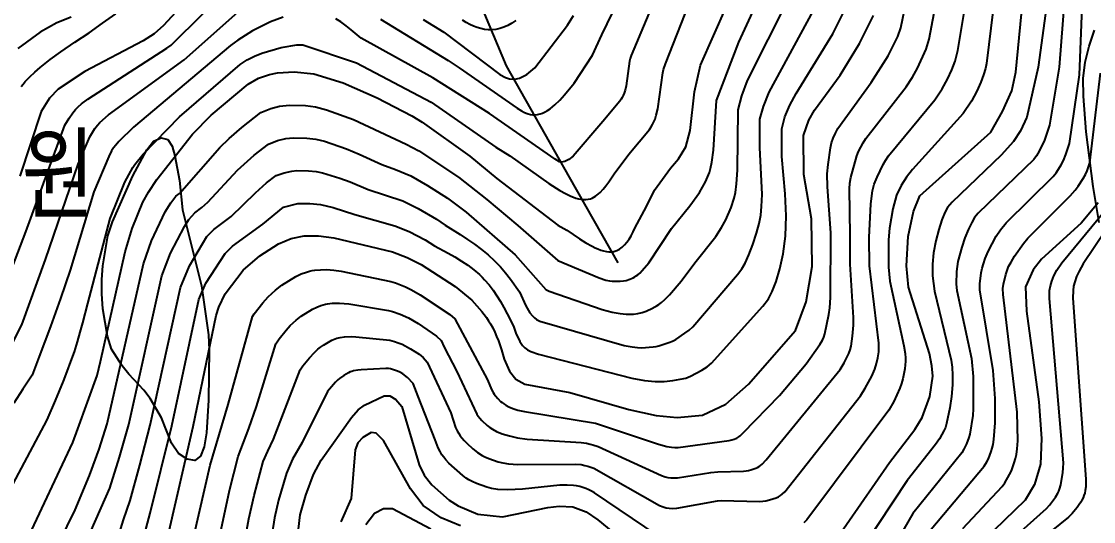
# Model space of a CAD drawing. Extents: x 197794 to 200030, y 561152 to 563931.
# Drawn here: x 198568.5 to 198874.4, y 562691.6 to 562834.2 of the extents above; entities that cross this region are included whole.
import ezdxf

# ---------------------------------------------------------------- set-up
doc = ezdxf.new("R2010")
doc.units = 0
for name, color, linetype in [('E0022112', 5, 'CONTINUOUS'), ('F0017111', 30, 'CONTINUOUS'), ('F0017114', 7, 'CONTINUOUS'), ('G0037213', 32, 'CONTINUOUS'), ('H0049233', 3, 'CONTINUOUS')]:
    doc.layers.add(name, color=color, linetype=linetype)
doc.styles.add('NGSW', font='romans.shx', dxfattribs={"bigfont": 'ngsw.shx'})

msp = doc.modelspace()

# ---------------------------------------------------------------- linework, layer by layer
at = {"layer": 'E0022112'}
msp.add_lwpolyline([(198738.739, 562765.375), (198724.838, 562789.782), (198706.876, 562821.545), (198698.224, 562842.276), (198682.438, 562873.016), (198677.04, 562889.386), (198676.699, 562893.823), (198676.28, 562901.733), (198675.927, 562906.396), (198675.432, 562909.232), (198674.442, 562912.119), (198664.458, 562930.265), (198656.232, 562952.007), (198652.703, 562960.624), (198650.744, 562964.12), (198640.225, 562976.18), (198638.921, 562979.797), (198638.208, 562983.298), (198638.627, 562991.06), (198639.635, 562996.89), (198640.478, 563001.021)], dxfattribs=at)
at = {"layer": 'F0017111'}
for points, elevation in [([(198565.252, 562700.695), (198575.84, 562720.57), (198578.196, 562726.086), (198580.474, 562731.627), (198581.559, 562734.415), (198582.595, 562737.219), (198583.573, 562740.042), (198584.482, 562742.888), (198585.271, 562745.591), (198586.008, 562748.312), (198587.396, 562753.782), (198593.763, 562778.085), (198597.96, 562788.419), (198600.232, 562792.557), (198600.801, 562793.407), (198603.234, 562796.349), (198613.523, 562807.085), (198630.853, 562821.931), (198631.977, 562822.724), (198632.866, 562823.272), (198634.94, 562824.34), (198637.026, 562825.234), (198642.558, 562826.861), (198647.042, 562827.531), (198648.727, 562827.622), (198664.109, 562822.437), (198685.395, 562811.189), (198703.813, 562798.43), (198707.803, 562795.918), (198718.928, 562787.99), (198722.099, 562786.03), (198723.66, 562785.16), (198725.189, 562784.422), (198725.939, 562784.117), (198726.677, 562783.861), (198727.403, 562783.661), (198728.114, 562783.521), (198728.81, 562783.448), (198729.489, 562783.446), (198730.15, 562783.521), (198730.792, 562783.679), (198731.28, 562783.863), (198731.756, 562784.098), (198732.221, 562784.38), (198732.676, 562784.706), (198733.558, 562785.476), (198734.409, 562786.381), (198735.234, 562787.394), (198736.041, 562788.489), (198737.623, 562790.812), (198741.778, 562796.385), (198747.66, 562803.472), (198748.161, 562804.197), (198748.563, 562804.868), (198748.927, 562805.577), (198749.268, 562806.415), (198749.62, 562807.56), (198750.002, 562809.286), (198751.454, 562819.562), (198751.706, 562820.559), (198752.229, 562822.186), (198766.596, 562858.8)], 395), ([(198757.305, 562859.943), (198742.426, 562824.575), (198742.124, 562823.647), (198741.981, 562822.931), (198741.005, 562815.906), (198740.716, 562814.61), (198740.45, 562813.749), (198740.193, 562813.12), (198739.919, 562812.587), (198739.615, 562812.083), (198739.238, 562811.539), (198734.353, 562805.66), (198725.916, 562795.786), (198724.611, 562794.838), (198723.504, 562794.324), (198722.475, 562794.127), (198721.961, 562794.206), (198720.736, 562794.956), (198702.013, 562807.969), (198685.814, 562818.151), (198665.392, 562829.463), (198662.534, 562831.897), (198661.092, 562833.041), (198659.633, 562834.098), (198658.153, 562835.038)], 390), ([(198564.373, 562760.278), (198569.756, 562774.26), (198580.865, 562804.649), (198582.068, 562806.683), (198583.116, 562808.149), (198583.932, 562809.136), (198584.657, 562809.873), (198585.643, 562810.722), (198587.399, 562812.064), (198609.979, 562826.58), (198611.174, 562827.473), (198638.501, 562854.547)], 380), ([(198617.72, 562687.85), (198622.33, 562707.64), (198627.45, 562724.94), (198634.392, 562750.074), (198634.911, 562750.835), (198637.369, 562754.003), (198638.844, 562755.675), (198640.967, 562757.6), (198642.79, 562759.016), (198646.803, 562761.522), (198648.3, 562762.221), (198649.834, 562762.774), (198650.619, 562762.991), (198651.415, 562763.164), (198652.22, 562763.295), (198653.842, 562763.44), (198655.487, 562763.458), (198657.643, 562763.302), (198659.683, 562763.004), (198673.873, 562760.057), (198675.237, 562759.645), (198678.046, 562758.551), (198679.786, 562757.69), (198682.194, 562756.298), (198690.714, 562750.616), (198692.117, 562749.381), (198701.427, 562732.056), (198702.619, 562729.263), (198703.049, 562728.44), (198703.388, 562727.921), (198703.721, 562727.485), (198704.43, 562726.654), (198705.193, 562725.881), (198705.608, 562725.526), (198706.089, 562725.177), (198706.713, 562724.778), (198707.558, 562724.311), (198708.665, 562723.833), (198710.105, 562723.393), (198712.006, 562722.965), (198732.294, 562719.676), (198750.204, 562713.656), (198752.632, 562713.022), (198753.986, 562712.778), (198754.907, 562712.697), (198755.84, 562712.719), (198770.408, 562714.697), (198771.191, 562714.894), (198771.802, 562715.09), (198772.264, 562715.266), (198772.613, 562715.421), (198772.904, 562715.575), (198773.176, 562715.744), (198773.524, 562716.012), (198774.438, 562716.861), (198784.801, 562727.567), (198792.352, 562736.599), (198796.277, 562742.054), (198797.026, 562743.339), (198797.38, 562744.178), (198797.652, 562745.113), (198798.87, 562750.637), (198799.127, 562752.537), (198799.302, 562755.477), (198799.419, 562773.99), (198798.505, 562787.029), (198798.394, 562790.81), (198798.618, 562793.47), (198799.274, 562798.209), (198799.629, 562799.655), (198800.118, 562800.975), (198800.729, 562802.353), (198801.427, 562803.675), (198810.962, 562816.831), (198815.731, 562824.44), (198818.504, 562829.928), (198819.336, 562832.452), (198822.591, 562848.152)], 430), ([(198862.365, 562849.144), (198858.549, 562821.224), (198855.316, 562806.986), (198853.551, 562803.052), (198851.559, 562799.969), (198848.009, 562796.091), (198833.999, 562782.725), (198832.686, 562781.177), (198831.899, 562779.726), (198831.069, 562777.671), (198830.18, 562774.914), (198829.357, 562771.663), (198828.737, 562768.261), (198828.384, 562764.973), (198828.39, 562761.65), (198829.021, 562757.337), (198833.768, 562737.67), (198834.031, 562735.616), (198834.141, 562733.375), (198834.085, 562730.55), (198833.827, 562727.267), (198833.375, 562724.017), (198832.436, 562719.553), (198832.096, 562718.466), (198831.673, 562717.494), (198831.124, 562716.396), (198830.453, 562715.218), (198829.315, 562713.589), (198821.232, 562703.317), (198804.221, 562677.769)], 455), ([(198625.14, 562688.04), (198627.86, 562700.43), (198630.31, 562710.15), (198633.32, 562718.18), (198635.52, 562724.381), (198641.09, 562742.327), (198642.026, 562743.671), (198643.99, 562746.176), (198645.151, 562747.486), (198646.843, 562749.039), (198648.301, 562750.183), (198651.514, 562752.212), (198652.71, 562752.788), (198653.935, 562753.255), (198654.562, 562753.441), (198655.199, 562753.592), (198655.843, 562753.709), (198657.142, 562753.855), (198659.205, 562753.895), (198661.882, 562753.653), (198673.223, 562751.787), (198674.307, 562751.511), (198676.559, 562750.75), (198678.928, 562749.674), (198681.704, 562748.08), (198686.941, 562744.489), (198688.199, 562743.208), (198689.101, 562741.374), (198692.671, 562734.373), (198698.365, 562722.234), (198698.761, 562721.69), (198699.24, 562721.112), (198699.877, 562720.427), (198701.38, 562719), (198702.073, 562718.452), (198702.883, 562717.915), (198704.016, 562717.303), (198705.623, 562716.645), (198707.682, 562716.012), (198710.023, 562715.474), (198712.782, 562715.062), (198728.159, 562714.126), (198729.725, 562713.911), (198730.733, 562713.697), (198731.541, 562713.476), (198733.063, 562712.961), (198751.064, 562704.705), (198752.11, 562704.376), (198752.937, 562704.184), (198753.725, 562704.074), (198754.573, 562704.03), (198755.644, 562704.07), (198765.137, 562705.575), (198767.165, 562705.771), (198774.486, 562705.944), (198775.238, 562706.029), (198775.876, 562706.148), (198776.581, 562706.336), (198778.013, 562706.822), (198778.533, 562707.051), (198778.965, 562707.291), (198779.363, 562707.562), (198779.85, 562707.984), (198780.994, 562709.201), (198802.036, 562734.947), (198803.196, 562736.871), (198803.98, 562738.35), (198804.525, 562739.526), (198804.892, 562740.534), (198805.171, 562741.633), (198805.633, 562744.484), (198805.881, 562747.627), (198805.873, 562749.797), (198804.969, 562764.981), (198804.904, 562773.297), (198804.719, 562786.48), (198804.828, 562788.117), (198805.109, 562789.697), (198806.833, 562795.914), (198807.331, 562797.179), (198808.615, 562799.607), (198809.428, 562800.874), (198820.859, 562815.55), (198822.73, 562818.362), (198824.142, 562820.952), (198826.655, 562826.347), (198827.492, 562829.238), (198830.695, 562846.34)], 435), ([(198574.661, 562676.313), (198583.794, 562694.933), (198587.93, 562704.76), (198590.66, 562712.22), (198592.96, 562719.45), (198603.29, 562765.12), (198605.6, 562771.71), (198609.48, 562779.93), (198611.08, 562782.53), (198612.54, 562784.4), (198613.55, 562785.15), (198625.05, 562798.33), (198627.7, 562800.84), (198631.39, 562804.03), (198636.8, 562808.24), (198639.59, 562809.43), (198642.13, 562810.09), (198644.94, 562810.39), (198649.5, 562810.31), (198652.35, 562809.88), (198655.54, 562809.05), (198663.2, 562806.23), (198678.26, 562799.23), (198681.87, 562797.36), (198693.22, 562789.82), (198701.269, 562783.463), (198710.099, 562776.013), (198721.512, 562766.042), (198733.304, 562761.092), (198735.191, 562760.489), (198736.222, 562760.231), (198737.003, 562760.143), (198739.287, 562760.169), (198740.293, 562760.256), (198740.974, 562760.388), (198742.021, 562760.732), (198742.997, 562761.161), (198743.455, 562761.41), (198743.897, 562761.685), (198744.348, 562762.001), (198744.886, 562762.451), (198745.61, 562763.17), (198747.522, 562765.404), (198753.953, 562775.196), (198759.217, 562781.618), (198761.906, 562785.47), (198763.613, 562788.535), (198764.76, 562791.134), (198765.119, 562792.268), (198765.484, 562794.092), (198765.911, 562797.522), (198766.754, 562811.735), (198773.171, 562828.372), (198780.562, 562844.472)], 405), ([(198632.56, 562688.23), (198633.31, 562692.4), (198634.85, 562699.06), (198637.45, 562708.72), (198638.74, 562711.71), (198640.364, 562715.109), (198647.985, 562734.895), (198648.793, 562736.033), (198650.651, 562738.303), (198652.108, 562739.864), (198653.053, 562740.741), (198653.784, 562741.313), (198654.631, 562741.884), (198657.029, 562743.311), (198657.506, 562743.528), (198658.434, 562743.87), (198658.911, 562744.003), (198659.402, 562744.111), (198660.666, 562744.276), (198662.538, 562744.364), (198663.88, 562744.323), (198673.536, 562743.293), (198674.879, 562742.981), (198675.969, 562742.617), (198677.057, 562742.154), (198679.517, 562740.876), (198681.965, 562739.296), (198683.093, 562738.411), (198684.278, 562737.038), (198690.959, 562722.638), (198692.317, 562718.469), (198692.788, 562717.5), (198693.232, 562716.729), (198693.678, 562716.066), (198694.155, 562715.438), (198694.746, 562714.754), (198695.531, 562713.945), (198697.276, 562712.331), (198698.597, 562711.291), (198699.894, 562710.453), (198700.709, 562710.031), (198701.837, 562709.56), (198704.528, 562708.647), (198705.778, 562708.329), (198707.419, 562708.053), (198710.056, 562707.827), (198726.542, 562707.979), (198728.17, 562707.827), (198729.235, 562707.621), (198730.099, 562707.384), (198730.904, 562707.115), (198731.741, 562706.783), (198750.491, 562696.21), (198751.561, 562695.785), (198752.432, 562695.542), (198753.286, 562695.413), (198754.24, 562695.367), (198755.51, 562695.429), (198767.051, 562697.538), (198768.131, 562697.625), (198779.048, 562697.314), (198780.05, 562697.388), (198780.91, 562697.525), (198781.864, 562697.76), (198783.777, 562698.385), (198784.466, 562698.688), (198785.036, 562699.015), (198785.562, 562699.39), (198786.278, 562700.088), (198807.858, 562727.426), (198809.249, 562729.606), (198811.084, 562733.087), (198811.938, 562735.062), (198812.461, 562736.66), (198812.85, 562738.307), (198813.07, 562740.005), (198813.117, 562741.012), (198813.092, 562742.507), (198810.487, 562764.512), (198810.39, 562772.604), (198810.857, 562782.267), (198811.273, 562785.942), (198811.792, 562787.812), (198812.609, 562789.817), (198814.366, 562793.482), (198815.004, 562794.603), (198815.884, 562795.878), (198829.058, 562811.858), (198831.192, 562815.046), (198832.66, 562817.773), (198833.902, 562820.408), (198834.872, 562822.878), (198835.632, 562825.957), (198838.725, 562844.298)], 440), ([(198586.961, 562685.86), (198593.69, 562701.16), (198596.47, 562709.96), (198599.09, 562719.27), (198608.56, 562761.73), (198611.01, 562768.13), (198615.04, 562775.77), (198616.24, 562777.72), (198617.93, 562779.64), (198619.95, 562781.14), (198621.69, 562782.7), (198630.15, 562791.83), (198634.9, 562796.11), (198638.96, 562799.26), (198641.51, 562800.24), (198643.87, 562800.83), (198645.98, 562801.06), (198649.92, 562800.99), (198652.45, 562800.68), (198654.96, 562800.05), (198661.26, 562797.87), (198664.83, 562796.43), (198671.27, 562793.45), (198675.19, 562792.05), (198679.6, 562790.22), (198684.34, 562787.47), (198690.05, 562783.85), (198695.382, 562779.857), (198709.302, 562767.679), (198718.13, 562757.824), (198719.028, 562757.358), (198734.136, 562752.091), (198737.065, 562751.336), (198739.313, 562750.946), (198741.057, 562750.778), (198742.264, 562750.743), (198743.069, 562750.784), (198744.346, 562750.981), (198745.564, 562751.258), (198746.726, 562751.618), (198747.309, 562751.851), (198747.96, 562752.159), (198749.571, 562753.071), (198750.33, 562753.556), (198751.065, 562754.105), (198752.02, 562754.94), (198753.34, 562756.251), (198756.679, 562760.19), (198760.592, 562765.435), (198766.574, 562772.88), (198768.25, 562775.452), (198769.42, 562777.631), (198770.938, 562781.143), (198771.836, 562783.878), (198772.183, 562785.449), (198772.53, 562787.88), (198772.815, 562791.848), (198772.972, 562809.038), (198774.013, 562813.042), (198775.654, 562817.449), (198787.433, 562840.85)], 410), ([(198670.923, 562834.921), (198690.188, 562823.073), (198693.331, 562821.008), (198709.881, 562809.468), (198711.178, 562808.704), (198711.821, 562808.387), (198712.461, 562808.119), (198713.096, 562807.905), (198713.727, 562807.749), (198714.353, 562807.656), (198714.974, 562807.63), (198715.713, 562807.691), (198716.445, 562807.85), (198717.17, 562808.099), (198717.889, 562808.433), (198718.601, 562808.844), (198719.308, 562809.327), (198720.01, 562809.874), (198720.707, 562810.479), (198722.09, 562811.839), (198723.461, 562813.355), (198726.183, 562816.645), (198731.403, 562824.592), (198734.045, 562830.431), (198738.656, 562839.869)], 385), ([(198866.041, 562840.771), (198864.546, 562821.191), (198861.814, 562804.673), (198860.37, 562800.396), (198858.843, 562797.218), (198858.091, 562795.934), (198857.32, 562794.87), (198841.427, 562779.558), (198840.446, 562778.327), (198839.644, 562776.939), (198838.705, 562774.978), (198837.685, 562772.511), (198836.767, 562769.908), (198835.662, 562765.76), (198835.413, 562764.367), (198835.261, 562762.91), (198835.133, 562759.337), (198835.318, 562757.523), (198839.549, 562738.141), (198840.023, 562732.973), (198840.065, 562723.762), (198839.891, 562721.818), (198839.041, 562716.496), (198838.784, 562715.529), (198838.109, 562713.759), (198837.371, 562712.21), (198836.755, 562711.212), (198822.78, 562693.871), (198810.39, 562672.332)], 460), ([(198564.496, 562739.657), (198568.621, 562747.701), (198575.366, 562766.381), (198584.695, 562793.54), (198588.017, 562801.315), (198589.386, 562803.72), (198590.153, 562804.675), (198590.821, 562805.387), (198593.308, 562807.574), (198614.872, 562823.339), (198631.072, 562837.677)], 385), ([(198568.36, 562815.646), (198568.942, 562816.392), (198569.561, 562817.111), (198570.892, 562818.487), (198572.309, 562819.803), (198573.769, 562821.088), (198576.701, 562823.346), (198579.677, 562825.544), (198583.702, 562828.342), (198587.802, 562831.034), (198591.612, 562833.723), (198595.383, 562836.457)], 370), ([(198592.677, 562675.888), (198597.63, 562692.077), (198599.45, 562697.56), (198602.27, 562707.7), (198605.22, 562719.08), (198613.84, 562758.34), (198616.42, 562764.54), (198621.41, 562772.91), (198623.32, 562774.87), (198628.33, 562778.65), (198635.24, 562785.33), (198638.41, 562788.18), (198641.12, 562790.28), (198643.43, 562791.06), (198645.62, 562791.57), (198647.02, 562791.72), (198650.34, 562791.68), (198652.54, 562791.47), (198654.39, 562791.05), (198659.32, 562789.5), (198662.24, 562788.47), (198667.41, 562786.3), (198677.32, 562783.08), (198681.71, 562780.89), (198686.87, 562777.88), (198689.381, 562776.107), (198693.632, 562773.453), (198695.72, 562772.087), (198697.761, 562770.674), (198699.741, 562769.2), (198701.645, 562767.649), (198703.456, 562766.005), (198704.322, 562765.143), (198705.16, 562764.252), (198706.613, 562762.553), (198707.99, 562760.777), (198710.616, 562757.096), (198712.397, 562753.105), (198713.553, 562751.156), (198714.265, 562750.27), (198714.863, 562749.689), (198715.469, 562749.213), (198716.358, 562748.739), (198740.415, 562741.816), (198742.77, 562741.391), (198744.236, 562741.228), (198745.344, 562741.193), (198748.735, 562741.426), (198749.552, 562741.545), (198750.292, 562741.706), (198753.216, 562742.652), (198754.206, 562743.05), (198755.173, 562743.55), (198757.77, 562745.288), (198758.972, 562746.211), (198759.997, 562747.158), (198772.794, 562762.1), (198773.988, 562763.666), (198774.929, 562765.308), (198776.016, 562767.647), (198777.183, 562770.633), (198778.216, 562773.816), (198778.962, 562776.623), (198779.4, 562778.951), (198779.648, 562781.465), (198779.776, 562784.869), (198779.104, 562798.323), (198779.19, 562806.341), (198780.173, 562810.032), (198781.771, 562814.064), (198794.478, 562837.333)], 415), ([(198601.16, 562678.98), (198605.21, 562693.97), (198611.36, 562718.9), (198619.11, 562754.95), (198621.09, 562759.6), (198626.57, 562768.09), (198628.72, 562770.11), (198637.35, 562776.38), (198643.28, 562781.31), (198647.36, 562782.31), (198650.76, 562782.36), (198653.82, 562782.05), (198657.37, 562781.14), (198663.56, 562779.15), (198675.05, 562775.95), (198679.08, 562774.3), (198683.7, 562771.91), (198686.35, 562770.28), (198690.241, 562768.158), (198692.147, 562767.059), (198694.004, 562765.914), (198695.798, 562764.708), (198697.512, 562763.425), (198699.129, 562762.05), (198699.897, 562761.324), (198700.635, 562760.568), (198701.89, 562759.127), (198703.055, 562757.598), (198704.14, 562755.994), (198705.161, 562754.328), (198706.129, 562752.611), (198707.057, 562750.857), (198708.85, 562747.285), (198709.516, 562745.324), (198710.693, 562742.937), (198711.463, 562741.861), (198712.128, 562741.163), (198712.815, 562740.599), (198713.842, 562740.059), (198716.016, 562739.358), (198742.644, 562732.466), (198746.283, 562731.837), (198749.244, 562731.575), (198751.89, 562731.586), (198754.343, 562731.818), (198756.459, 562732.167), (198758.057, 562732.543), (198759.395, 562733.039), (198762.649, 562734.785), (198764.083, 562735.711), (198765.344, 562736.739), (198780.042, 562752.998), (198781.592, 562755.116), (198782.648, 562757.182), (198783.775, 562760.042), (198784.899, 562763.668), (198785.821, 562767.949), (198786.429, 562772.981), (198786.632, 562778.772), (198786.371, 562785.037), (198785.43, 562795.706), (198785.408, 562803.644), (198786.321, 562807.001), (198787.696, 562810.348), (198789.564, 562813.702), (198799.984, 562830.676), (198803.134, 562837.013)], 420), ([(198683.116, 562834.78), (198688.947, 562831.217), (198705.007, 562819.129), (198706.617, 562818.215), (198707.751, 562817.886), (198709.251, 562817.813), (198710.568, 562818.069), (198712.69, 562819.093), (198714.922, 562821.03), (198724.302, 562833.218), (198726.025, 562835.91)], 380), ([(198845.703, 562837.715), (198843.867, 562822.282), (198843.527, 562820.78), (198843, 562819.015), (198842.194, 562816.881), (198841.073, 562814.406), (198839.536, 562811.551), (198837.137, 562808.024), (198822.745, 562791.986), (198821.004, 562789.782), (198819.438, 562787.434), (198818.109, 562784.677), (198817.058, 562780.823), (198816.195, 562775.278), (198815.876, 562771.911), (198815.82, 562764.147), (198816.215, 562760.142), (198820.24, 562741.689), (198820.578, 562739.539), (198820.688, 562738.244), (198820.707, 562737.239), (198820.661, 562736.274), (198820.527, 562735.144), (198819.961, 562732.309), (198819.607, 562731.003), (198819.12, 562729.644), (198817.375, 562725.794), (198815.969, 562723.38), (198792.593, 562692.059), (198791.743, 562691.206)], 445), ([(198828.032, 562689.471), (198843.179, 562707.442), (198843.911, 562708.626), (198844.348, 562709.525), (198845.119, 562711.535), (198845.453, 562712.576), (198845.706, 562713.621), (198845.926, 562715.001), (198846.303, 562719.769), (198846.311, 562726.735), (198845.717, 562734.675), (198841.947, 562757.726), (198841.908, 562759.363), (198842.326, 562762.557), (198842.582, 562763.852), (198842.928, 562765.078), (198843.489, 562766.657), (198844.335, 562768.668), (198846.599, 562773.001), (198847.793, 562774.826), (198849.44, 562776.76), (198862.814, 562790.055), (198863.704, 562791.112), (198864.404, 562792.131), (198865.128, 562793.321), (198865.799, 562794.6), (198866.495, 562796.293), (198867.483, 562799.405), (198870.377, 562818.974), (198871.122, 562838.226)], 465), ([(198643.167, 562835.443), (198639.563, 562834.163), (198634.444, 562831.574), (198630.166, 562828.909), (198628.107, 562827.382), (198600.443, 562804.086), (198596.235, 562799.991), (198595.366, 562798.966), (198594.75, 562798.154), (198594.198, 562797.307), (198593.387, 562795.764), (198589.142, 562785.681), (198582.379, 562763.305), (198579.58, 562755.264), (198576.722, 562747.246), (198573.558, 562738.724), (198571.523, 562733.375), (198568.888, 562729.317), (198566.27, 562725.412)], 390), ([(198582.673, 562835.447), (198578.56, 562833.856), (198573.848, 562831.167), (198567.413, 562826.552)], 365), ([(198837.074, 562689.647), (198848.301, 562701.626), (198849.077, 562702.683), (198850.428, 562704.992), (198850.922, 562706.033), (198851.752, 562708.355), (198852.109, 562709.572), (198852.373, 562710.768), (198852.575, 562712.316), (198852.727, 562714.659), (198852.59, 562722.825), (198848.612, 562756.393), (198848.53, 562758.053), (198848.66, 562759.302), (198849.36, 562762.098), (198849.721, 562763.253), (198850.149, 562764.302), (198850.818, 562765.615), (198851.808, 562767.281), (198854.381, 562770.885), (198855.64, 562772.415), (198867.651, 562784.5), (198869.128, 562786.163), (198869.964, 562787.216), (198871.419, 562789.475), (198872.061, 562790.632), (198872.523, 562791.64), (198873.29, 562793.903), (198876.316, 562819.478)], 470), ([(198848.285, 562684.03), (198860.944, 562695.315), (198861.814, 562696.239), (198863.484, 562698.585), (198864.15, 562699.729), (198864.417, 562700.29), (198864.643, 562700.868), (198865.003, 562702.113), (198865.609, 562705.609), (198865.745, 562706.863), (198865.786, 562708.3), (198861.834, 562755.199), (198861.843, 562757.503), (198862.048, 562758.878), (198862.448, 562760.193), (198863.059, 562761.693), (198863.915, 562763.341), (198865.36, 562765.415), (198877.537, 562780.087)], 480), ([(198881.163, 562779.674), (198871.444, 562765.115), (198870.239, 562763.036), (198869.532, 562761.449), (198869.027, 562760.02), (198868.689, 562758.774), (198868.508, 562757.513), (198868.485, 562755.345), (198872.21, 562703.724), (198872.161, 562701.478), (198872.017, 562700.455), (198871.842, 562699.711), (198871.629, 562699.033), (198871.372, 562698.372), (198871.072, 562697.729), (198870.727, 562697.098), (198870.305, 562696.43), (198869.734, 562695.639), (198868.267, 562693.862), (198867.202, 562692.882), (198852.408, 562680.914)], 485), ([(198749.821, 562687.748), (198731.995, 562699.801), (198731.152, 562700.261), (198730.333, 562700.652), (198729.492, 562700.999), (198728.633, 562701.3), (198727.761, 562701.553), (198726.877, 562701.75), (198725.98, 562701.883), (198724.166, 562702.001), (198723.251, 562702.008), (198722.114, 562701.95), (198711.458, 562700.814), (198707.288, 562700.633), (198704.408, 562700.776), (198702.566, 562701.057), (198701.211, 562701.408), (198698.342, 562702.46), (198697.072, 562703.018), (198696.131, 562703.511), (198695.336, 562704.012), (198694.41, 562704.697), (198690.388, 562708.29), (198689.554, 562709.194), (198688.972, 562709.929), (198688.454, 562710.676), (198687.94, 562711.539), (198687.403, 562712.616), (198686.554, 562714.905), (198681.692, 562727.268), (198680.248, 562730.936), (198678.636, 562732.714), (198677.295, 562733.692), (198676.405, 562734.232), (198675.772, 562734.515), (198673.804, 562735.123), (198673.247, 562735.211), (198672.434, 562735.248), (198665.379, 562734.907), (198664.437, 562734.798), (198663.182, 562734.554), (198662.704, 562734.425), (198662.277, 562734.269), (198661.792, 562734.042), (198660.479, 562733.282), (198659.212, 562732.426), (198658.72, 562732.018), (198658.066, 562731.379), (198655.775, 562728.709), (198648.575, 562714.146), (198645.82, 562709.37), (198644.1, 562705.38), (198641.84, 562697.68), (198640.68, 562692.69), (198639.98, 562688.41)], 445), ([(198693.703, 562690.393), (198688.25, 562692.638), (198683.13, 562696.191), (198679.477, 562700.938), (198671.73, 562714.707), (198669.717, 562716.784), (198668.303, 562717.015), (198665.863, 562715.608), (198664.463, 562714.07), (198663.68, 562712.052), (198662.586, 562698.198), (198659.6, 562691.558)], 455), ([(198685.294, 562689.417), (198674.336, 562695.193), (198671.788, 562695.247), (198669.171, 562693.882), (198666.777, 562690.616)], 460)]:
    msp.add_lwpolyline(points, dxfattribs=dict(at, elevation=elevation))
at = {"layer": 'F0017114'}
for points, elevation in [([(198621.356, 562846.544), (198609.048, 562833.1), (198606.385, 562830.743), (198603.171, 562828.746), (198586.536, 562819.922), (198578.994, 562814.977), (198576.515, 562812.409), (198574.097, 562808.598), (198567.988, 562790.125)], 375), ([(198569.951, 562686.038), (198583.121, 562714.156), (198584.538, 562718.015), (198590.031, 562733.223), (198591.07, 562737.27), (198598.02, 562768.51), (198600.07, 562775.2), (198603.13, 562782.67), (198604.7, 562785.52), (198607.14, 562789.16), (198617.31, 562802.11), (198622.61, 562807.55), (198633.16, 562816.37), (198636.12, 562818.08), (198639.23, 562819.14), (198641.55, 562819.56), (198646.25, 562819.89), (198651.92, 562819.35), (198660.3, 562816.76), (198669.99, 562812.43), (198679.83, 562807.34), (198682.82, 562805.48), (198696.39, 562795.79), (198704.146, 562789.474), (198721.549, 562776.153), (198724.04, 562774.699), (198727.721, 562772.216), (198729.522, 562771.096), (198731.277, 562770.123), (198732.131, 562769.706), (198732.969, 562769.345), (198733.787, 562769.044), (198734.583, 562768.81), (198735.356, 562768.65), (198736.104, 562768.568), (198736.825, 562768.573), (198737.516, 562768.668), (198738.339, 562768.923), (198739.117, 562769.321), (198739.852, 562769.854), (198740.547, 562770.511), (198741.205, 562771.283), (198741.829, 562772.16), (198742.423, 562773.133), (198742.99, 562774.193), (198743.531, 562775.329), (198746.776, 562781.466), (198749.085, 562786.081), (198753.627, 562792.37), (198755.977, 562795.073), (198758.044, 562798.461), (198759.271, 562803.135), (198760.482, 562814.19), (198762.187, 562821.807), (198773.332, 562846.926)], 400), ([(198610.29, 562687.67), (198617.49, 562718.71), (198624.01, 562750.39), (198624.75, 562752.74), (198626.6, 562756.53), (198631.73, 562763.28), (198636.5, 562767.41), (198641.82, 562770.8), (198645.44, 562772.33), (198649.1, 562773.05), (198653.25, 562773.05), (198657.61, 562772.5), (198674.34, 562768.5), (198678.57, 562766.94), (198682.5, 562764.94), (198692.27, 562758.64), (198696.98, 562754.79), (198698.423, 562753.151), (198699.821, 562751.487), (198701.128, 562749.771), (198701.734, 562748.886), (198702.3, 562747.978), (198702.946, 562746.811), (198703.53, 562745.609), (198704.061, 562744.377), (198704.548, 562743.12), (198705.427, 562740.551), (198706.234, 562737.941), (198707.732, 562734.482), (198709.508, 562732.223), (198712.081, 562730.751), (198724.903, 562728.363), (198741.789, 562723.563), (198749.56, 562721.857), (198755.535, 562721.302), (198762.811, 562721.964), (198769.444, 562725.086), (198775.917, 562730.818), (198789.304, 562746.106), (198792.379, 562754.249), (198794.037, 562764.318), (198793.9, 562777.978), (198791.68, 562790.559), (198791.622, 562801.668), (198793.139, 562806.107), (198794.731, 562808.918), (198802.068, 562818.896), (198807.568, 562827.951), (198811.594, 562835.943)], 425), ([(198799.82, 562684.85), (198816.193, 562708.474), (198823.358, 562717.831), (198825.439, 562721.258), (198827.637, 562727.281), (198828.478, 562733.085), (198828.267, 562736.016), (198827.57, 562739.522), (198821.572, 562758.44), (198820.976, 562764.496), (198821.457, 562772.886), (198822.993, 562780.072), (198824.819, 562784.461), (198845.042, 562802.695), (198848.406, 562808.522), (198851.065, 562814.457), (198852.195, 562819.742), (198853.786, 562836.383)], 450), ([(198709.496, 562834.483), (198708.384, 562833.751), (198707.263, 562833.122), (198706.132, 562832.607), (198704.992, 562832.215), (198703.841, 562831.955), (198702.677, 562831.837), (198701.655, 562831.855), (198700.623, 562831.981), (198699.583, 562832.207), (198698.536, 562832.526), (198697.481, 562832.931), (198696.42, 562833.415), (198695.353, 562833.97), (198694.28, 562834.59)], 375), ([(198875.706, 562782.489), (198870.872, 562776.717), (198859.525, 562766.481), (198857.129, 562763.401), (198854.98, 562758.508), (198855.207, 562751.64), (198858.741, 562725.741), (198859.549, 562715.288), (198859.218, 562707.922), (198857.505, 562702.136), (198854.849, 562697.727), (198842.962, 562686.161)], 475), ([(198646.82, 562683.7), (198647.99, 562693.5), (198649.66, 562699.11), (198651.85, 562704.99), (198653.95, 562709.08), (198662.663, 562721.295), (198664.512, 562723.458), (198666.313, 562724.801), (198671.934, 562727.431), (198673.628, 562727.468), (198675.339, 562726.443), (198676.994, 562724.373), (198681.929, 562707.784), (198683.414, 562704.821), (198685.594, 562702.077), (198690.543, 562697.673), (198693.092, 562696.047), (198698.727, 562693.719), (198705.735, 562692.933), (198718.633, 562695.57), (198721.936, 562695.966), (198725.819, 562695.771), (198729.587, 562694.329), (198732.907, 562692.08), (198746.819, 562680.71)], 450)]:
    msp.add_lwpolyline(points, dxfattribs=dict(at, elevation=elevation))
at = {"layer": 'G0037213', "flags": 128}
msp.add_lwpolyline([(198875.97, 562776.9), (198874.24, 562787.19), (198872.25, 562802.78), (198871.49, 562812.92), (198871.44, 562817.95), (198871.96, 562822.59), (198873.1, 562827.23), (198874.68, 562831.73)], dxfattribs=at)
msp.add_lwpolyline([(198594.14, 562740.73), (198593.05, 562744.49), (198591.73, 562752.26), (198591.39, 562756.56), (198591.37, 562760.61), (198591.67, 562764.53), (198593.13, 562773.08), (198594.45, 562777.06), (198600.26, 562790.25), (198604.23, 562797.66), (198606.13, 562800.11), (198608.3, 562801.08), (198610.22, 562800.57), (198611.44, 562798.7), (198612.27, 562795.89), (198613.54, 562788.87), (198614.46, 562780.53), (198619.8, 562758.87), (198621.84, 562744.83), (198622.07, 562740.58), (198621.84, 562726.24), (198621.23, 562716.88), (198620.59, 562712.89), (198619.56, 562710.27), (198617.99, 562708.99), (198615.71, 562709.35), (198613.25, 562711.01), (198611.3, 562713.92), (198608.41, 562721.22), (198605.2, 562726.68), (198603.41, 562729.11), (198599.14, 562733.67), (198597.21, 562736)], close=True, dxfattribs=at)

# ---------------------------------------------------------------- texts
at = {"layer": 'H0049233', "style": 'NGSW'}
msp.add_text('북 한 산 국 립 공 원', height=24, dxfattribs=at).set_placement((198343.895, 562777.971))

doc.saveas('drawing.dxf')
